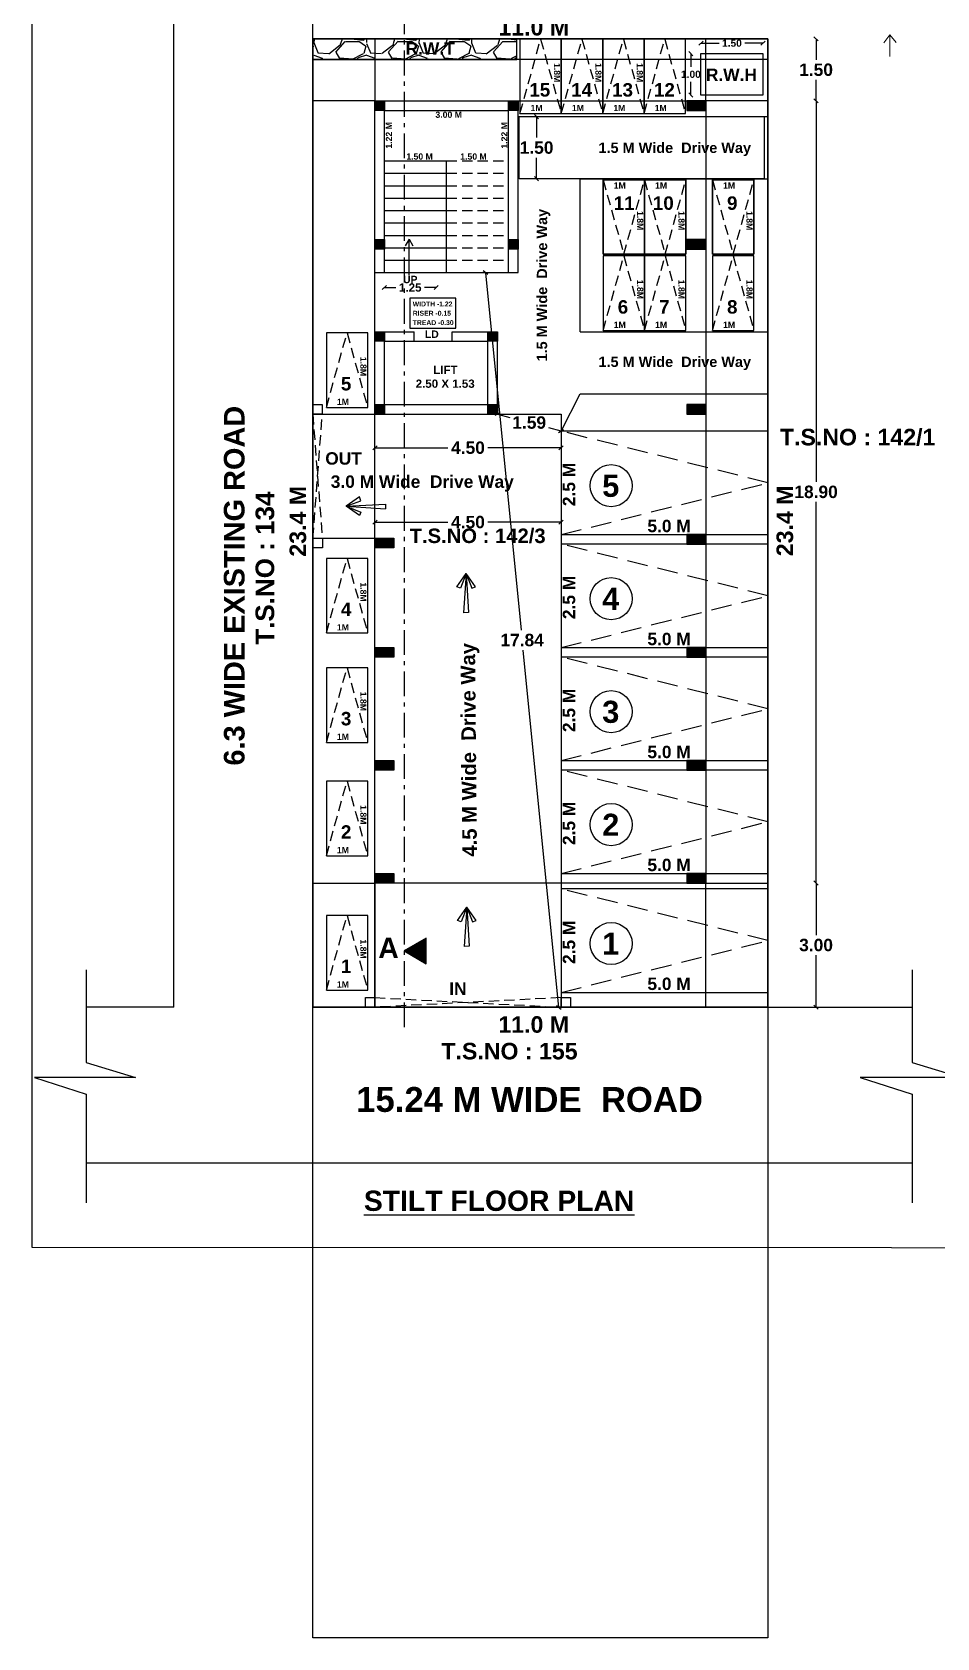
# Model space of a CAD drawing. Header units: metres. Extents: x 6910 to 7143, y 127 to 187.
# Drawn here: x 7006.23 to 7028.11, y 126.59 to 165.39 of the extents above; entities that cross this region are included whole.
import ezdxf

# ---------------------------------------------------------------- set-up
doc = ezdxf.new("R2010")
doc.units = ezdxf.units.M
for name, pattern in [('ACAD_ISO10W100', [18, 12, -3, 0, -3]), ('DASHED2', [0.375, 0.25, -0.125]), ('HIDDEN', [0.375, 0.25, -0.125])]:
    doc.linetypes.add(name, pattern=pattern)
for name, color, linetype, plot in [('BLK_1_COVERED_AREA', 140, 'Continuous', False), ('PARKING_SLOT', 30, 'Continuous', False), ('TWO_WHEELER_PARKING', 2, 'Continuous', False)]:
    doc.layers.add(name, color=color, linetype=linetype, plot=plot)
for name, color, linetype in [('BLK_1_FLR_0_BLT_UP_AREA', 1, 'Continuous'), ('BLK_1_FLR_0_BLT_UP_AREA_DEDUCT', 1, 'Continuous'), ('BLK_1_FLR_0_EXIT_WIDTH_STAIR', 1, 'Continuous'), ('BLK_1_LVL_0_FRONT_SETBACK', 2, 'Continuous'), ('BLK_1_LVL_0_REAR_SETBACK', 11, 'Continuous'), ('BLK_1_LVL_0_SIDE_SETBACK1', 171, 'Continuous'), ('BLK_1_LVL_0_SIDE_SETBACK2', 102, 'Continuous'), ('DRIVE_WAY', 254, 'Continuous'), ('PER_AISLE_WIDTH', 5, 'Continuous'), ('PLOT_BOUNDARY', 70, 'Continuous'), ('ROAD_WIDTH', 7, 'Continuous'), ('RWH', 130, 'Continuous'), ('TWO_WHEELER_DRIVE_WAY', 6, 'Continuous')]:
    doc.layers.add(name, color=color, linetype=linetype)
for name, color, linetype, lineweight in [('BLK_1_FLR_0_STILT', 7, 'Continuous', 0), ('BLK_1_LVL_0_BLDG_FOOT_PRINT', 1, 'Continuous', 5), ('DIST_EXIT', 7, 'Continuous', 0), ('NORTH_DIRECTION', 7, 'Continuous', 0)]:
    doc.layers.add(name, color=color, linetype=linetype, lineweight=lineweight)
doc.styles.add('Inner roomtext', font='arialbd.ttf', dxfattribs={"height": 21})
doc.styles.get("Standard").update_dxf_attribs({"font": 'arialbd.ttf'})
doc.styles.add('style1', font='arialbd.ttf')
doc.styles.add('style4', font='arialbd.ttf', dxfattribs={"height": 3.81})
doc.dimstyles.get("Standard").update_dxf_attribs({"dimtxt": 0.3, "dimasz": 0.1, "dimexe": 0.18, "dimexo": 0.0625, "dimgap": 0.09, "dimtad": 0, "dimtih": 1, "dimtoh": 1, "dimlfac": -1, "dimzin": 0, "dimdsep": 46, "dimtxsty": 'Standard', "dimblk": 'OBLIQUE', "dimcen": 0.09, "dimse1": 1, "dimse2": 1, "dimadec": 0, "dimazin": 0, "dimtfac": 1, "dimtofl": 0, "dimtmove": 0, "dimatfit": 3, "dimfxl": 0, "dimtolj": 1, "dimtzin": 0, "dimarcsym": 0})

# ---------------------------------------------------------------- blocks, each defined once
blk = doc.blocks.new('_Oblique')
at = {"color": 0, "linetype": 'ByBlock', "lineweight": -2}
blk.add_line((-0.5, -0.5), (0.5, 0.5), dxfattribs=at)
blk = doc.blocks.new('*D19')
at = {"color": 0, "lineweight": -2}
for p, q in [((7025.185, 144.825), (7025.185, 143.568)), ((7025.185, 141.825), (7025.185, 143.082))]:
    blk.add_line(p, q, dxfattribs=at)
at = {"layer": 'Defpoints', "color": 0}
for p in [(7022.52, 144.825), (7022.52, 141.825), (7025.185, 141.825)]:
    blk.add_point(p, dxfattribs=at)
at = {"color": 0, "lineweight": -2, "xscale": 0.1, "yscale": 0.1, "zscale": 0.1}
for p, rotation in [((7025.185, 144.825), 90), ((7025.185, 141.825), 270)]:
    blk.add_blockref('_Oblique', p, dxfattribs=dict(at, rotation=rotation))
at = {"color": 0, "insert": (7025.185, 143.325), "char_height": 0.3, "attachment_point": 5}
blk.add_mtext('\\A1;3.00', dxfattribs=at)
blk = doc.blocks.new('*D20')
at = {"color": 0, "lineweight": -2}
for p, q in [((7025.185, 163.725), (7025.185, 154.518)), ((7025.185, 144.825), (7025.185, 154.032))]:
    blk.add_line(p, q, dxfattribs=at)
at = {"layer": 'Defpoints', "color": 0}
for p in [(7022.52, 163.725), (7025.185, 163.725), (7022.52, 144.825)]:
    blk.add_point(p, dxfattribs=at)
at = {"color": 0, "lineweight": -2, "xscale": 0.1, "yscale": 0.1, "zscale": 0.1}
for p, rotation in [((7025.185, 163.725), 90), ((7025.185, 144.825), 270)]:
    blk.add_blockref('_Oblique', p, dxfattribs=dict(at, rotation=rotation))
at = {"color": 0, "insert": (7025.185, 154.275), "char_height": 0.3, "attachment_point": 5}
blk.add_mtext('\\A1;18.90', dxfattribs=at)
blk = doc.blocks.new('*D37')
at = {"color": 0, "lineweight": -2}
for p, q in [((7025.185, 165.225), (7025.185, 164.718)), ((7025.185, 163.725), (7025.185, 164.232))]:
    blk.add_line(p, q, dxfattribs=at)
at = {"layer": 'Defpoints', "color": 0}
for p in [(7022.52, 165.225), (7025.185, 165.225), (7022.52, 163.725)]:
    blk.add_point(p, dxfattribs=at)
at = {"color": 0, "lineweight": -2, "xscale": 0.1, "yscale": 0.1, "zscale": 0.1}
for p, rotation in [((7025.185, 165.225), 90), ((7025.185, 163.725), 270)]:
    blk.add_blockref('_Oblique', p, dxfattribs=dict(at, rotation=rotation))
at = {"color": 0, "insert": (7025.185, 164.475), "char_height": 0.3, "attachment_point": 5}
blk.add_mtext('\\A1;1.50', dxfattribs=at)
blk = doc.blocks.new('*D38')
at = {"color": 0, "lineweight": -2}
for p, q in [((7013.02, 166.037), (7013.299, 166.037)), ((7014.52, 166.037), (7014.241, 166.037))]:
    blk.add_line(p, q, dxfattribs=at)
at = {"layer": 'Defpoints', "color": 0}
for p in [(7014.52, 166.037), (7013.02, 165.225), (7014.52, 165.225)]:
    blk.add_point(p, dxfattribs=at)
at = {"color": 0, "lineweight": -2, "xscale": 0.1, "yscale": 0.1, "zscale": 0.1, "rotation": 180}
blk.add_blockref('_Oblique', (7013.02, 166.037), dxfattribs=at)
at = {"color": 0, "lineweight": -2, "xscale": 0.1, "yscale": 0.1, "zscale": 0.1}
blk.add_blockref('_Oblique', (7014.52, 166.037), dxfattribs=at)
at = {"color": 0, "insert": (7013.77, 166.037), "char_height": 0.3, "attachment_point": 5}
blk.add_mtext('\\A1;1.50', dxfattribs=at)
blk = doc.blocks.new('*D21')
at = {"color": 0, "lineweight": -2}
for p, q in [((7014.52, 166.037), (7018.041, 166.037)), ((7022.52, 166.037), (7018.999, 166.037))]:
    blk.add_line(p, q, dxfattribs=at)
at = {"layer": 'Defpoints', "color": 0}
for p in [(7022.52, 166.037), (7014.52, 163.725), (7022.52, 163.725)]:
    blk.add_point(p, dxfattribs=at)
at = {"color": 0, "lineweight": -2, "xscale": 0.1, "yscale": 0.1, "zscale": 0.1, "rotation": 180}
blk.add_blockref('_Oblique', (7014.52, 166.037), dxfattribs=at)
at = {"color": 0, "lineweight": -2, "xscale": 0.1, "yscale": 0.1, "zscale": 0.1}
blk.add_blockref('_Oblique', (7022.52, 166.037), dxfattribs=at)
at = {"color": 0, "insert": (7018.52, 166.037), "char_height": 0.3, "attachment_point": 5}
blk.add_mtext('\\A1;8.00', dxfattribs=at)
blk = doc.blocks.new('*D39')
at = {"color": 0, "lineweight": -2}
for p, q in [((7022.52, 166.037), (7022.799, 166.037)), ((7024.02, 166.037), (7023.741, 166.037))]:
    blk.add_line(p, q, dxfattribs=at)
at = {"layer": 'Defpoints', "color": 0}
for p in [(7024.02, 166.037), (7022.52, 163.725), (7024.02, 163.725)]:
    blk.add_point(p, dxfattribs=at)
at = {"color": 0, "lineweight": -2, "xscale": 0.1, "yscale": 0.1, "zscale": 0.1, "rotation": 180}
blk.add_blockref('_Oblique', (7022.52, 166.037), dxfattribs=at)
at = {"color": 0, "lineweight": -2, "xscale": 0.1, "yscale": 0.1, "zscale": 0.1}
blk.add_blockref('_Oblique', (7024.02, 166.037), dxfattribs=at)
at = {"color": 0, "insert": (7023.27, 166.037), "char_height": 0.3, "attachment_point": 5}
blk.add_mtext('\\A1;1.50', dxfattribs=at)
blk = doc.blocks.new('*D40')
at = {"color": 0, "lineweight": -2}
for p, q in [((7022.402, 165.119), (7022.84, 165.119)), ((7023.902, 165.119), (7023.464, 165.119))]:
    blk.add_line(p, q, dxfattribs=at)
at = {"layer": 'Defpoints', "color": 0}
for p in [(7023.902, 165.119), (7022.402, 164.866), (7023.902, 164.866)]:
    blk.add_point(p, dxfattribs=at)
at = {"color": 0, "lineweight": -2, "xscale": 0.1, "yscale": 0.1, "zscale": 0.1, "rotation": 180}
blk.add_blockref('_Oblique', (7022.402, 165.119), dxfattribs=at)
at = {"color": 0, "lineweight": -2, "xscale": 0.1, "yscale": 0.1, "zscale": 0.1}
blk.add_blockref('_Oblique', (7023.902, 165.119), dxfattribs=at)
at = {"color": 0, "insert": (7023.152, 165.119), "char_height": 0.3, "attachment_point": 5}
blk.add_mtext('\\A1;{\\H0.58333x;1.50}', dxfattribs=at)
blk = doc.blocks.new('*D41')
at = {"color": 0, "lineweight": -2}
for p, q in [((7022.16, 164.866), (7022.16, 164.546)), ((7022.16, 163.866), (7022.16, 164.187))]:
    blk.add_line(p, q, dxfattribs=at)
at = {"layer": 'Defpoints', "color": 0}
for p in [(7022.402, 164.866), (7022.16, 163.866), (7022.402, 163.866)]:
    blk.add_point(p, dxfattribs=at)
at = {"color": 0, "lineweight": -2, "xscale": 0.1, "yscale": 0.1, "zscale": 0.1}
for p, rotation in [((7022.16, 164.866), 90), ((7022.16, 163.866), 270)]:
    blk.add_blockref('_Oblique', p, dxfattribs=dict(at, rotation=rotation))
at = {"color": 0, "insert": (7022.16, 164.366), "char_height": 0.3, "attachment_point": 5}
blk.add_mtext('\\A1;{\\H0.58333x;1.00}', dxfattribs=at)
blk = doc.blocks.new('6455444')
at = {"linetype": 'ByBlock', "lineweight": 25}
for p, q in [((5020.05, 2753.49), (5020.22, 2750.56)), ((5020.22, 2750.56), (5019.85, 2750.55))]:
    blk.add_line(p, q, dxfattribs=at)
for points in [[(5020.05, 2753.49), (5019.62, 2752.39), (5019.35, 2752.5), (5020.05, 2753.49)], [(5020.05, 2753.49), (5019.85, 2750.55)], [(5020.05, 2753.49), (5020.47, 2752.39), (5020.75, 2752.5), (5020.05, 2753.49)]]:
    blk.add_lwpolyline(points, dxfattribs=at)
blk = doc.blocks.new('*D94')
at = {"color": 0, "lineweight": -2}
for p, q in [((7017.482, 156.155), (7017.779, 156.076)), ((7019.02, 155.745), (7018.722, 155.824))]:
    blk.add_line(p, q, dxfattribs=at)
at = {"layer": 'Defpoints', "color": 0}
for p in [(7017.482, 156.155), (7019.02, 155.745), (7019.02, 155.745)]:
    blk.add_point(p, dxfattribs=at)
at = {"color": 0, "lineweight": -2, "xscale": 0.1, "yscale": 0.1, "zscale": 0.1}
for p, rotation in [((7017.482, 156.155), 165.0779997073163), ((7019.02, 155.745), 345.0779997073163)]:
    blk.add_blockref('_Oblique', p, dxfattribs=dict(at, rotation=rotation))
at = {"color": 0, "insert": (7018.251, 155.95), "char_height": 0.3, "attachment_point": 5}
blk.add_mtext('\\A1;1.59', dxfattribs=at)
blk = doc.blocks.new('*D96')
at = {"layer": 'BLK_1_FLR_0_EXIT_WIDTH_STAIR', "color": 0, "lineweight": -2}
for p, q in [((7014.75, 159.213), (7015.029, 159.213)), ((7016.002, 159.213), (7015.722, 159.213))]:
    blk.add_line(p, q, dxfattribs=at)
at = {"layer": 'Defpoints', "color": 0}
for p in [(7014.75, 159.575), (7016.002, 159.575), (7016.002, 159.213)]:
    blk.add_point(p, dxfattribs=at)
at = {"layer": 'BLK_1_FLR_0_EXIT_WIDTH_STAIR', "color": 0, "lineweight": -2, "xscale": 0.1, "yscale": 0.1, "zscale": 0.1, "rotation": 180}
blk.add_blockref('_Oblique', (7014.75, 159.213), dxfattribs=at)
at = {"layer": 'BLK_1_FLR_0_EXIT_WIDTH_STAIR', "color": 0, "lineweight": -2, "xscale": 0.1, "yscale": 0.1, "zscale": 0.1}
blk.add_blockref('_Oblique', (7016.002, 159.213), dxfattribs=at)
at = {"layer": 'BLK_1_FLR_0_EXIT_WIDTH_STAIR', "color": 0, "insert": (7015.376, 159.213), "char_height": 0.2, "attachment_point": 5}
blk.add_mtext('\\A1;1.25', dxfattribs=at)
blk = doc.blocks.new('*D98')
at = {"layer": 'Defpoints', "color": 0}
for p in [(7014.522, 155.343), (7019.02, 155.343), (7019.02, 155.343)]:
    blk.add_point(p, dxfattribs=at)
at = {"layer": 'DRIVE_WAY', "color": 0, "lineweight": -2}
for p, q in [((7014.522, 155.343), (7016.287, 155.343)), ((7019.02, 155.343), (7017.254, 155.343))]:
    blk.add_line(p, q, dxfattribs=at)
at = {"layer": 'DRIVE_WAY', "color": 0, "lineweight": -2, "xscale": 0.1, "yscale": 0.1, "zscale": 0.1, "rotation": 180}
blk.add_blockref('_Oblique', (7014.522, 155.343), dxfattribs=at)
at = {"layer": 'DRIVE_WAY', "color": 0, "lineweight": -2, "xscale": 0.1, "yscale": 0.1, "zscale": 0.1}
blk.add_blockref('_Oblique', (7019.02, 155.343), dxfattribs=at)
at = {"layer": 'DRIVE_WAY', "color": 0, "insert": (7016.771, 155.343), "char_height": 0.3, "attachment_point": 5}
blk.add_mtext('\\A1;4.50', dxfattribs=at)
blk = doc.blocks.new('*D112')
at = {"layer": 'Defpoints', "color": 0}
for p in [(7017.252, 159.575), (7018.965, 141.82), (7019.02, 141.825)]:
    blk.add_point(p, dxfattribs=at)
at = {"layer": 'DIST_EXIT', "color": 0, "lineweight": -2}
for p, q in [((7017.196, 159.57), (7018.056, 150.938)), ((7018.965, 141.82), (7018.105, 150.451))]:
    blk.add_line(p, q, dxfattribs=at)
at = {"layer": 'DIST_EXIT', "color": 0, "lineweight": -2, "xscale": 0.1, "yscale": 0.1, "zscale": 0.1}
for p, rotation in [((7017.196, 159.57), 95.68986851101091), ((7018.965, 141.82), 275.6898685110109)]:
    blk.add_blockref('_Oblique', p, dxfattribs=dict(at, rotation=rotation))
at = {"layer": 'DIST_EXIT', "color": 0, "insert": (7018.08, 150.695), "char_height": 0.3, "attachment_point": 5}
blk.add_mtext('\\A1;17.84', dxfattribs=at)
blk = doc.blocks.new('*D113')
at = {"layer": 'Defpoints', "color": 0}
for p in [(7014.522, 153.516), (7019.02, 153.545), (7019.02, 153.516)]:
    blk.add_point(p, dxfattribs=at)
at = {"layer": 'PER_AISLE_WIDTH', "color": 0, "lineweight": -2}
for p, q in [((7014.522, 153.545), (7016.287, 153.545)), ((7019.02, 153.545), (7017.254, 153.545))]:
    blk.add_line(p, q, dxfattribs=at)
at = {"layer": 'PER_AISLE_WIDTH', "color": 0, "lineweight": -2, "xscale": 0.1, "yscale": 0.1, "zscale": 0.1, "rotation": 180}
blk.add_blockref('_Oblique', (7014.522, 153.545), dxfattribs=at)
at = {"layer": 'PER_AISLE_WIDTH', "color": 0, "lineweight": -2, "xscale": 0.1, "yscale": 0.1, "zscale": 0.1}
blk.add_blockref('_Oblique', (7019.02, 153.545), dxfattribs=at)
at = {"layer": 'PER_AISLE_WIDTH', "color": 0, "insert": (7016.771, 153.545), "char_height": 0.3, "attachment_point": 5}
blk.add_mtext('\\A1;4.50', dxfattribs=at)
blk = doc.blocks.new('*D115')
at = {"layer": 'Defpoints', "color": 0}
for p in [(7018.294, 163.344), (7018.294, 161.844), (7018.429, 161.844)]:
    blk.add_point(p, dxfattribs=at)
at = {"layer": 'TWO_WHEELER_DRIVE_WAY', "color": 0, "lineweight": -2}
for p, q in [((7018.429, 163.344), (7018.429, 162.837)), ((7018.429, 161.844), (7018.429, 162.351))]:
    blk.add_line(p, q, dxfattribs=at)
at = {"layer": 'TWO_WHEELER_DRIVE_WAY', "color": 0, "lineweight": -2, "xscale": 0.1, "yscale": 0.1, "zscale": 0.1}
for p, rotation in [((7018.429, 163.344), 90), ((7018.429, 161.844), 270)]:
    blk.add_blockref('_Oblique', p, dxfattribs=dict(at, rotation=rotation))
at = {"layer": 'TWO_WHEELER_DRIVE_WAY', "color": 0, "insert": (7018.429, 162.594), "char_height": 0.3, "attachment_point": 5}
blk.add_mtext('\\A1;1.50', dxfattribs=at)

msp = doc.modelspace()

# ---------------------------------------------------------------- hatches: boundary and pattern name
h = msp.add_hatch()
h.set_pattern_fill('GRAVEL', color=256, scale=0.05)
h.set_pattern_definition([(228.0127875, (235.9608, -414.53768), (-10.1600000008, -11.4299999993), [0.17086072, -16.91524182]), (184.969741, (235.8465, -414.66468), (15.23999999397, 1.27000007235), [0.29320236, -29.02702445]), (132.5104471, (235.5544, -414.69008), (12.7000000054, -13.9699999951), [0.20674076, -20.4673614]), (267.273689, (235.0591, -415.00758), (1.27000000266, 25.39999999987), [0.26700226, -26.43321871]), (292.8336542, (235.0464, -415.27428), (-6.35000000053, 15.2399999998), [0.26181685, -25.91990387]), (357.273689, (235.148, -415.51558), (-25.39999999987, 1.27000000266), [0.26700226, -26.43321871]), (37.6942405, (235.414698, -415.528277), (-16.50999999927, -12.70000000095), [0.35309683, -34.95655766]), (72.2553284, (235.6941, -415.312377), (8.8900000024, 27.93999999924), [0.33335976, -33.0026283]), (121.4295656, (235.7957, -414.99488), (-10.16000000144, 16.5099999991), [0.2679065, -26.52277285]), (175.2363583, (235.656, -414.76628), (13.9699999998, -1.2700000022), [0.30585664, -14.98696847]), (222.3974378, (235.351198, -414.740877), (-15.23999999951, -13.97000000053), [0.39553896, -39.15838626]), (138.8140748, (236.3164, -415.02028), (-8.8899999995, 7.6200000006), [0.13500227, -13.36528291]), (171.4692344, (236.2148, -414.93138), (16.51000000044, -2.5399999971), [0.256841, -25.4273195]), (225, (235.9608, -414.8933), (-2e-16, -1.27), [0.17960467, -1.61644655]), (203.1985905, (235.8719, -414.74088), (6.35, 2.5399999996), [0.09672066, -9.57531118]), (291.8014095, (235.783, -414.77898), (-1.27, 3.81), [0.1367828, -6.7023765]), (30.9637565, (235.8338, -414.90598), (3.81, 2.54), [0.22215983, -7.18314908]), (161.565051, (236.0243, -414.79168), (2.54, -1.27), [0.16064357, -3.85544906]), (16.3895403, (235.0464, -414.77898), (12.7, 3.81), [0.225044, -22.27941334]), (70.346176, (235.2623, -414.71548), (-5.0800000005, -13.9699999998), [0.18879947, -18.69110784]), (293.1985905, (236.0243, -414.53768), (-2.5399999996, 6.35), [0.19344005, -9.4785918]), (343.6104597, (236.1005, -414.71548), (-12.7000000003, 3.8099999991), [0.225044, -22.27941334]), (339.4439548, (235.0464, -415.56638), (-6.35, 2.54), [0.2170176, -10.63386716]), (294.7751406, (235.2496, -415.64258), (-6.3500000076, 13.9699999966), [0.18183606, -18.0017967]), (66.8014095, (236.037, -415.80768), (2.5399999996, 6.35), [0.19344005, -9.4785918]), (17.3540246, (236.1132, -415.62988), (-16.5099999997, -5.0800000011), [0.21289137, -21.076188]), (69.4439548, (235.4147, -415.80768), (-2.54, -6.35), [0.1085088, -10.74237596]), (101.3099325, (235.9608, -415.80768), (-1.27, 5.08), [0.0647573, -6.41099748]), (165.9637565, (235.9481, -415.74418), (3.81, -1.27), [0.26181685, -4.9745273]), (186.009006, (235.6941, -415.68068), (12.69999999993, 1.27000000066), [0.2426335, -24.02068243]), (303.6900675, (235.8338, -415.02028), (-1.27, 2.54), [0.18316194, -4.39588818]), (353.1572266, (235.9354, -415.172677), (21.59000000013, -2.53999999887), [0.31977838, -31.65800453]), (60.945396, (236.2529, -415.21078), (-5.0800000001, -8.89), [0.13075412, -12.94469616]), (90, (236.3164, -415.0965), (-1.27, 1.27), [0.0762, -1.1938]), (120.2564372, (235.6687, -415.64258), (5.0799999994, -8.8900000004), [0.17643348, -17.46697039]), (48.0127875, (235.5798, -415.49018), (10.1600000008, 11.4299999993), [0.34172144, -16.7443811]), (0, (235.8084, -415.2362), (1.27, 1.27), [0.3302, -0.9398]), (325.3048465, (236.1386, -415.23618), (12.7000000048, -8.8899999931), [0.20080478, -19.87965836]), (254.054604, (236.3037, -415.35048), (-1.27, -5.08), [0.18491454, -9.06082502]), (207.6459754, (236.2529, -415.52828), (-24.1300000009, -12.6999999983), [0.30107255, -29.8062322]), (175.4260787, (235.9862, -415.667977), (-16.51, 1.27), [0.31851473, -31.53292323])])
h.paths.add_polyline_path([(7022.835, 164.906), (7023.461, 164.906), (7023.461, 165.329), (7022.835, 165.329)], flags=9)
h.paths.add_polyline_path([(7017.949, 164.725), (7017.949, 165.225), (7013.02, 165.225), (7013.02, 164.725)])
h = msp.add_hatch(color=256)
h.dxf.hatch_style = 1
h.paths.add_polyline_path([(7014.752, 163.495), (7014.752, 163.725), (7014.522, 163.725), (7014.522, 163.495)])
h = msp.add_hatch(color=256)
h.dxf.hatch_style = 1
h.paths.add_polyline_path([(7017.982, 163.495), (7017.982, 163.725), (7017.752, 163.725), (7017.752, 163.495)])
h = msp.add_hatch(color=256)
h.dxf.hatch_style = 1
h.paths.add_polyline_path([(7022.06, 163.495), (7022.06, 163.725), (7022.52, 163.725), (7022.52, 163.495)])
h = msp.add_hatch(color=256)
h.dxf.hatch_style = 1
h.paths.add_polyline_path([(7014.752, 160.142), (7014.752, 160.372), (7014.522, 160.372), (7014.522, 160.142)])
h = msp.add_hatch(color=256)
h.dxf.hatch_style = 1
h.paths.add_polyline_path([(7017.982, 160.142), (7017.982, 160.372), (7017.752, 160.372), (7017.752, 160.142)])
h = msp.add_hatch(color=256)
h.dxf.hatch_style = 1
h.paths.add_polyline_path([(7022.06, 160.142), (7022.06, 160.372), (7022.52, 160.372), (7022.52, 160.142)])
h = msp.add_hatch(color=256)
h.dxf.hatch_style = 1
h.paths.add_polyline_path([(7014.752, 157.915), (7014.752, 158.145), (7014.522, 158.145), (7014.522, 157.915)])
h = msp.add_hatch(color=256)
h.dxf.hatch_style = 1
h.paths.add_polyline_path([(7017.482, 157.915), (7017.482, 158.145), (7017.252, 158.145), (7017.252, 157.915)])
h = msp.add_hatch(color=256)
h.dxf.hatch_style = 1
h.paths.add_polyline_path([(7014.752, 156.155), (7014.752, 156.385), (7014.522, 156.385), (7014.522, 156.155)])
h = msp.add_hatch(color=256)
h.dxf.hatch_style = 1
h.paths.add_polyline_path([(7017.482, 156.155), (7017.482, 156.385), (7017.252, 156.385), (7017.252, 156.155)])
h = msp.add_hatch(color=256)
h.dxf.hatch_style = 1
h.paths.add_polyline_path([(7022.06, 156.155), (7022.06, 156.385), (7022.52, 156.385), (7022.52, 156.155)])
h = msp.add_hatch(color=256)
h.dxf.hatch_style = 1
h.paths.add_polyline_path([(7014.982, 152.925), (7014.982, 153.155), (7014.522, 153.155), (7014.522, 152.925)])
h = msp.add_hatch(color=256)
h.dxf.hatch_style = 1
h.paths.add_polyline_path([(7022.06, 153.015), (7022.06, 153.245), (7022.52, 153.245), (7022.52, 153.015)])
h = msp.add_hatch(color=256)
h.dxf.hatch_style = 1
h.paths.add_polyline_path([(7014.982, 150.285), (7014.982, 150.515), (7014.522, 150.515), (7014.522, 150.285)])
h = msp.add_hatch(color=256)
h.dxf.hatch_style = 1
h.paths.add_polyline_path([(7022.06, 150.285), (7022.06, 150.515), (7022.52, 150.515), (7022.52, 150.285)])
h = msp.add_hatch(color=256)
h.dxf.hatch_style = 1
h.paths.add_polyline_path([(7014.982, 147.555), (7014.982, 147.785), (7014.522, 147.785), (7014.522, 147.555)])
h = msp.add_hatch(color=256)
h.dxf.hatch_style = 1
h.paths.add_polyline_path([(7022.06, 147.555), (7022.06, 147.785), (7022.52, 147.785), (7022.52, 147.555)])
h = msp.add_hatch(color=256)
h.dxf.hatch_style = 1
h.paths.add_polyline_path([(7014.982, 144.825), (7014.982, 145.055), (7014.522, 145.055), (7014.522, 144.825)])
h = msp.add_hatch(color=256)
h.dxf.hatch_style = 1
h.paths.add_polyline_path([(7022.06, 144.825), (7022.06, 145.055), (7022.52, 145.055), (7022.52, 144.825)])
h = msp.add_hatch()
h.set_pattern_fill('ANSI31', color=256, scale=0.163994, style=0)
h.set_pattern_definition([(45, (7564.535628, -8.766034), (-0.0144951518, 0.0144951518), [])])
h.paths.add_polyline_path([(7015.76, 143.492), (7015.227, 143.184), (7015.76, 142.876)])

# ---------------------------------------------------------------- linework, layer by layer
at = {"linetype": 'ACAD_ISO10W100', "lineweight": 30, "ltscale": 0.05}
msp.add_line((7015.233, 141.339), (7015.233, 167.663), dxfattribs=at)
for p, q in [((7009.664, 141.825), (7009.664, 167.56)), ((7013.02, 165.225), (7013.02, 167.56)), ((7013.02, 141.825), (7013.02, 165.225)), ((7013.02, 165.225), (7024.02, 165.225)), ((7017.949, 164.725), (7017.949, 165.225)), ((7024.02, 165.225), (7024.02, 141.825)), ((7013.02, 164.725), (7017.949, 164.725)), ((7014.752, 159.575), (7014.752, 163.495)), ((7014.752, 163.495), (7017.752, 163.495)), ((7017.752, 159.575), (7017.752, 163.495)), ((7017.752, 159.975), (7017.752, 163.495)), ((7017.982, 159.975), (7017.982, 163.725)), ((7017.982, 163.344), (7024.02, 163.344)), ((7014.752, 162.275), (7016.252, 162.275)), ((7016.252, 159.575), (7016.252, 162.275)), ((7014.752, 161.975), (7016.252, 161.975)), ((7019.482, 161.844), (7024.02, 161.844)), ((7019.482, 158.146), (7019.482, 161.844)), ((7014.752, 161.675), (7016.252, 161.675)), ((7014.752, 161.375), (7016.252, 161.375)), ((7014.752, 161.075), (7016.252, 161.075)), ((7014.752, 160.775), (7016.252, 160.775)), ((7014.752, 160.475), (7016.252, 160.475)), ((7015.346, 160.382), (7015.254, 160.219)), ((7015.346, 159.509), (7015.346, 160.382)), ((7015.346, 160.382), (7015.439, 160.219)), ((7014.752, 160.175), (7016.252, 160.175)), ((7014.752, 159.875), (7016.252, 159.875)), ((7017.982, 159.575), (7017.982, 159.975)), ((7014.522, 159.575), (7016.252, 159.575)), ((7016.252, 159.575), (7017.752, 159.575)), ((7017.752, 159.575), (7017.982, 159.575)), ((7014.522, 158.145), (7015.472, 158.145)), ((7015.472, 157.915), (7015.472, 158.145)), ((7016.392, 158.145), (7017.482, 158.145)), ((7016.392, 157.915), (7016.392, 158.145)), ((7017.482, 156.155), (7017.482, 158.145)), ((7019.482, 158.146), (7024.02, 158.146)), ((7014.752, 156.385), (7014.752, 157.915)), ((7014.752, 157.915), (7017.252, 157.915)), ((7015.472, 157.915), (7016.392, 157.915)), ((7017.252, 156.385), (7017.252, 157.915)), ((7017.252, 156.385), (7017.252, 157.915)), ((7014.752, 156.385), (7017.252, 156.385)), ((7019.02, 155.745), (7019.482, 156.646)), ((7019.482, 156.646), (7024.02, 156.646)), ((7013.02, 156.155), (7017.482, 156.155)), ((7014.522, 156.155), (7017.482, 156.155)), ((7019.02, 155.745), (7019.02, 141.825)), ((7013.02, 153.155), (7014.522, 153.155)), ((7014.52, 144.825), (7014.52, 141.825)), ((7007.539, 142.725), (7007.539, 140.49)), ((7027.505, 142.725), (7027.505, 140.49)), ((7009.664, 141.825), (7007.539, 141.825)), ((7024.02, 141.825), (7013.02, 141.825)), ((7024.02, 141.825), (7027.505, 141.825)), ((7007.539, 140.49), (7008.737, 140.123)), ((7027.505, 140.49), (7028.704, 140.123)), ((7008.737, 140.123), (7006.289, 140.123)), ((7006.289, 140.123), (7007.539, 139.723)), ((7028.704, 140.123), (7026.255, 140.123)), ((7026.255, 140.123), (7027.505, 139.723)), ((7007.539, 139.723), (7007.539, 137.094)), ((7027.505, 139.723), (7027.505, 137.094)), ((7007.539, 138.066), (7027.505, 138.066))]:
    msp.add_line(p, q)
at = {"linetype": 'DASHED2'}
for p, q in [((7018.027, 163.417), (7018.527, 165.217)), ((7018.527, 165.217), (7019.027, 163.417)), ((7019.027, 163.417), (7019.527, 165.217)), ((7019.527, 165.217), (7020.027, 163.417)), ((7020.027, 163.417), (7020.527, 165.217)), ((7020.527, 165.217), (7021.027, 163.417)), ((7021.027, 163.417), (7021.527, 165.217)), ((7021.527, 165.217), (7022.027, 163.417)), ((7020.038, 161.817), (7020.538, 160.017)), ((7020.538, 160.017), (7021.038, 161.817)), ((7021.038, 161.817), (7021.538, 160.017)), ((7021.538, 160.017), (7022.038, 161.817)), ((7022.681, 161.817), (7023.181, 160.017)), ((7023.181, 160.017), (7023.681, 161.817)), ((7020.038, 158.179), (7020.538, 159.979)), ((7020.538, 159.979), (7021.038, 158.179)), ((7021.038, 158.179), (7021.538, 159.979)), ((7021.538, 159.979), (7022.038, 158.179)), ((7022.681, 158.179), (7023.181, 159.979)), ((7023.181, 159.979), (7023.681, 158.179)), ((7013.347, 156.316), (7013.847, 158.116)), ((7013.847, 158.116), (7014.347, 156.316)), ((7013.347, 150.868), (7013.847, 152.668)), ((7013.847, 152.668), (7014.347, 150.868)), ((7013.347, 148.224), (7013.847, 150.024)), ((7013.847, 150.024), (7014.347, 148.224)), ((7013.347, 145.485), (7013.847, 147.285)), ((7013.847, 147.285), (7014.347, 145.485)), ((7013.347, 142.24), (7013.847, 144.04)), ((7013.847, 144.04), (7014.347, 142.24))]:
    msp.add_line(p, q, dxfattribs=at)
at = {"linetype": 'HIDDEN'}
for p, q in [((7016.252, 162.275), (7017.752, 162.275)), ((7016.252, 161.975), (7017.752, 161.975)), ((7016.252, 161.675), (7017.752, 161.675)), ((7016.252, 161.375), (7017.752, 161.375)), ((7016.252, 161.075), (7017.752, 161.075)), ((7016.252, 160.775), (7017.752, 160.775)), ((7016.252, 160.475), (7017.752, 160.475)), ((7016.252, 160.175), (7017.752, 160.175)), ((7016.252, 159.875), (7017.752, 159.875)), ((7013.019, 156.155), (7013.249, 153.155)), ((7013.022, 153.155), (7013.249, 156.155)), ((7014.52, 142.055), (7019.02, 141.825)), ((7019.02, 142.055), (7014.52, 141.825))]:
    msp.add_line(p, q, dxfattribs=at)
at = {"linetype": 'DASHED2', "ltscale": 2}
for p, q in [((7024.02, 154.495), (7019.02, 155.745)), ((7019.02, 153.245), (7024.02, 154.495)), ((7024.02, 151.765), (7019.02, 153.015)), ((7019.02, 150.515), (7024.02, 151.765)), ((7024.02, 149.035), (7019.02, 150.285)), ((7019.02, 147.785), (7024.02, 149.035)), ((7024.02, 146.305), (7019.02, 147.555)), ((7019.02, 145.055), (7024.02, 146.305)), ((7024.02, 143.433), (7019.02, 144.683)), ((7019.02, 142.183), (7024.02, 143.433))]:
    msp.add_line(p, q, dxfattribs=at)
at = {"lineweight": 25}
msp.add_lwpolyline([(7006.235, 184.871), (7068.552, 184.841), (7068.552, 135.991), (7006.235, 136.021)], close=True, dxfattribs=at)
msp.add_lwpolyline([(7013.02, 165.225), (7024.02, 165.225), (7024.02, 141.825), (7013.02, 141.825), (7013.02, 165.225)])
for points in [[(7018.027, 163.417), (7019.027, 163.417), (7019.027, 165.217), (7018.027, 165.217)], [(7019.027, 163.417), (7020.027, 163.417), (7020.027, 165.217), (7019.027, 165.217)], [(7020.027, 163.417), (7021.027, 163.417), (7021.027, 165.217), (7020.027, 165.217)], [(7021.027, 163.417), (7022.027, 163.417), (7022.027, 165.217), (7021.027, 165.217)], [(7022.402, 164.866), (7023.902, 164.866), (7023.902, 163.866), (7022.402, 163.866)], [(7014.522, 163.725), (7022.52, 163.725), (7022.52, 144.825), (7014.522, 144.825)], [(7014.752, 163.725), (7014.752, 163.495), (7014.522, 163.495), (7014.522, 163.725)], [(7017.982, 163.725), (7017.982, 163.495), (7017.752, 163.495), (7017.752, 163.725)], [(7022.06, 163.725), (7022.06, 163.495), (7022.52, 163.495), (7022.52, 163.725)], [(7020.038, 161.817), (7021.038, 161.817), (7021.038, 160.017), (7020.038, 160.017)], [(7021.038, 161.817), (7022.038, 161.817), (7022.038, 160.017), (7021.038, 160.017)], [(7022.681, 161.817), (7023.681, 161.817), (7023.681, 160.017), (7022.681, 160.017)], [(7014.752, 160.372), (7014.752, 160.142), (7014.522, 160.142), (7014.522, 160.372)], [(7017.982, 160.372), (7017.982, 160.142), (7017.752, 160.142), (7017.752, 160.372)], [(7022.06, 160.372), (7022.06, 160.142), (7022.52, 160.142), (7022.52, 160.372)], [(7020.038, 158.179), (7021.038, 158.179), (7021.038, 159.979), (7020.038, 159.979)], [(7021.038, 158.179), (7022.038, 158.179), (7022.038, 159.979), (7021.038, 159.979)], [(7022.681, 158.179), (7023.681, 158.179), (7023.681, 159.979), (7022.681, 159.979)], [(7015.362, 158.234), (7016.479, 158.234), (7016.479, 158.96), (7015.362, 158.96)], [(7013.347, 156.316), (7014.347, 156.316), (7014.347, 158.116), (7013.347, 158.116)], [(7014.752, 158.145), (7014.752, 157.915), (7014.522, 157.915), (7014.522, 158.145)], [(7017.482, 158.145), (7017.482, 157.915), (7017.252, 157.915), (7017.252, 158.145)], [(7013.249, 156.155), (7013.019, 156.155), (7013.019, 156.385), (7013.249, 156.385)], [(7014.752, 156.385), (7014.752, 156.155), (7014.522, 156.155), (7014.522, 156.385)], [(7017.482, 156.385), (7017.482, 156.155), (7017.252, 156.155), (7017.252, 156.385)], [(7022.06, 156.385), (7022.06, 156.155), (7022.52, 156.155), (7022.52, 156.385)], [(7019.02, 155.745), (7019.02, 153.245), (7024.02, 153.245), (7024.02, 155.745)], [(7013.252, 152.925), (7013.022, 152.925), (7013.022, 153.155), (7013.252, 153.155)], [(7014.982, 153.155), (7014.982, 152.925), (7014.522, 152.925), (7014.522, 153.155)], [(7019.02, 153.015), (7019.02, 150.515), (7024.02, 150.515), (7024.02, 153.015)], [(7022.06, 153.245), (7022.06, 153.015), (7022.52, 153.015), (7022.52, 153.245)], [(7013.347, 150.868), (7014.347, 150.868), (7014.347, 152.668), (7013.347, 152.668)], [(7014.982, 150.515), (7014.982, 150.285), (7014.522, 150.285), (7014.522, 150.515)], [(7019.02, 150.285), (7019.02, 147.785), (7024.02, 147.785), (7024.02, 150.285)], [(7022.06, 150.515), (7022.06, 150.285), (7022.52, 150.285), (7022.52, 150.515)], [(7013.347, 148.224), (7014.347, 148.224), (7014.347, 150.024), (7013.347, 150.024)], [(7014.982, 147.785), (7014.982, 147.555), (7014.522, 147.555), (7014.522, 147.785)], [(7019.02, 147.555), (7019.02, 145.055), (7024.02, 145.055), (7024.02, 147.555)], [(7022.06, 147.785), (7022.06, 147.555), (7022.52, 147.555), (7022.52, 147.785)], [(7013.347, 145.485), (7014.347, 145.485), (7014.347, 147.285), (7013.347, 147.285)], [(7014.982, 145.055), (7014.982, 144.825), (7014.522, 144.825), (7014.522, 145.055)], [(7022.06, 145.055), (7022.06, 144.825), (7022.52, 144.825), (7022.52, 145.055)], [(7019.02, 144.683), (7019.02, 142.183), (7024.02, 142.183), (7024.02, 144.683)], [(7013.347, 142.24), (7014.347, 142.24), (7014.347, 144.04), (7013.347, 144.04)], [(7015.227, 143.184), (7015.76, 142.876), (7015.76, 143.492)], [(7014.52, 141.825), (7014.29, 141.825), (7014.29, 142.055), (7014.52, 142.055)], [(7019.25, 141.825), (7019.02, 141.825), (7019.02, 142.055), (7019.25, 142.055)]]:
    msp.add_lwpolyline(points, close=True)
for centre in [(7020.233, 154.426), (7020.233, 151.696), (7020.233, 148.966), (7020.233, 146.236), (7020.233, 143.363)]:
    msp.add_circle(centre, 0.509)
at = {"layer": 'BLK_1_COVERED_AREA'}
msp.add_lwpolyline([(7014.522, 163.725), (7022.52, 163.725), (7022.52, 144.825), (7014.522, 144.825)], close=True, dxfattribs=at)
at = {"layer": 'BLK_1_FLR_0_BLT_UP_AREA', "color": 18}
msp.add_lwpolyline([(7014.522, 163.725), (7022.52, 163.725), (7022.52, 144.825), (7014.522, 144.825), (7014.522, 163.725)], dxfattribs=at)
at = {"layer": 'BLK_1_FLR_0_BLT_UP_AREA_DEDUCT', "color": 18}
msp.add_lwpolyline([(7014.522, 163.725), (7022.52, 163.725), (7022.52, 144.825), (7014.522, 144.825), (7014.522, 163.725)], dxfattribs=at)
at = {"layer": 'BLK_1_FLR_0_STILT'}
msp.add_lwpolyline([(7014.522, 163.725), (7022.52, 163.725), (7022.52, 144.825), (7014.522, 144.825)], close=True, dxfattribs=at)
at = {"layer": 'BLK_1_LVL_0_BLDG_FOOT_PRINT'}
msp.add_lwpolyline([(7014.522, 163.725), (7022.52, 163.725), (7022.52, 144.825), (7014.522, 144.825)], close=True, dxfattribs=at)
at = {"layer": 'BLK_1_LVL_0_FRONT_SETBACK'}
msp.add_lwpolyline([(7022.52, 144.825), (7014.522, 144.825), (7014.522, 141.825), (7022.52, 141.825)], close=True, dxfattribs=at)
at = {"layer": 'BLK_1_LVL_0_REAR_SETBACK', "linetype": 'ByBlock'}
msp.add_lwpolyline([(7022.519, 165.225), (7014.521, 165.225), (7014.522, 163.725), (7022.52, 163.725)], close=True, dxfattribs=at)
at = {"layer": 'BLK_1_LVL_0_SIDE_SETBACK1'}
msp.add_lwpolyline([(7014.522, 163.725), (7013.02, 163.725), (7013.02, 144.825), (7014.522, 144.825)], close=True, dxfattribs=at)
at = {"layer": 'BLK_1_LVL_0_SIDE_SETBACK2', "linetype": 'ByBlock'}
msp.add_lwpolyline([(7024.02, 163.725), (7022.52, 163.725), (7022.52, 144.825), (7024.02, 144.825)], close=True, dxfattribs=at)
at = {"layer": 'DRIVE_WAY', "color": 254}
msp.add_lwpolyline([(7014.522, 156.155), (7019.02, 156.155), (7019.02, 141.825), (7014.522, 141.825)], close=True, dxfattribs=at)
at = {"layer": 'NORTH_DIRECTION'}
for points in [[(7026.82, 165.13), (7026.82, 165.13), (7026.971, 165.317)], [(7026.971, 164.797), (7026.971, 164.797), (7026.971, 165.317), (7027.12, 165.132)]]:
    msp.add_lwpolyline(points, dxfattribs=at)
at = {"layer": 'PARKING_SLOT', "linetype": 'Continuous'}
for points in [[(7019.02, 155.745), (7019.02, 153.245), (7024.02, 153.245), (7024.02, 155.745)], [(7019.02, 153.015), (7019.02, 150.515), (7024.02, 150.515), (7024.02, 153.015)], [(7019.02, 150.285), (7019.02, 147.785), (7024.02, 147.785), (7024.02, 150.285)], [(7019.02, 147.555), (7019.02, 145.055), (7024.02, 145.055), (7024.02, 147.555)], [(7019.02, 144.683), (7019.02, 142.183), (7024.02, 142.183), (7024.02, 144.683)]]:
    msp.add_lwpolyline(points, close=True, dxfattribs=at)
at = {"layer": 'PER_AISLE_WIDTH', "color": 5}
msp.add_lwpolyline([(7014.522, 156.155), (7019.02, 156.155), (7019.02, 141.825), (7014.522, 141.825)], close=True, dxfattribs=at)
at = {"layer": 'PLOT_BOUNDARY'}
msp.add_lwpolyline([(7024.02, 165.225), (7013.02, 165.225), (7013.02, 141.825), (7024.02, 141.825)], close=True, dxfattribs=at)
at = {"layer": 'ROAD_WIDTH', "color": 1}
msp.add_lwpolyline([(7013.02, 141.825), (7024.02, 141.825), (7024.02, 126.585), (7013.02, 126.585)], close=True, dxfattribs=at)
at = {"layer": 'RWH'}
msp.add_lwpolyline([(7024.02, 165.225), (7024.02, 164.725), (7013.02, 164.725), (7013.02, 165.225)], close=True, dxfattribs=at)
at = {"layer": 'TWO_WHEELER_DRIVE_WAY'}
msp.add_lwpolyline([(7018.009, 163.344), (7023.929, 163.344), (7023.929, 161.844), (7018.009, 161.844)], close=True, dxfattribs=at)
at = {"layer": 'TWO_WHEELER_PARKING', "linetype": 'Continuous'}
for points in [[(7019.027, 163.417), (7019.027, 165.217), (7018.027, 165.217), (7018.027, 163.417)], [(7020.027, 163.417), (7020.027, 165.217), (7019.027, 165.217), (7019.027, 163.417)], [(7021.027, 163.417), (7021.027, 165.217), (7020.027, 165.217), (7020.027, 163.417)], [(7022.027, 163.417), (7022.027, 165.217), (7021.027, 165.217), (7021.027, 163.417)], [(7021.038, 160.017), (7021.038, 161.817), (7020.038, 161.817), (7020.038, 160.017)], [(7022.038, 160.017), (7022.038, 161.817), (7021.038, 161.817), (7021.038, 160.017)], [(7023.681, 160.017), (7023.681, 161.817), (7022.681, 161.817), (7022.681, 160.017)], [(7021.038, 158.179), (7021.038, 159.979), (7020.038, 159.979), (7020.038, 158.179)], [(7022.038, 158.179), (7022.038, 159.979), (7021.038, 159.979), (7021.038, 158.179)], [(7023.681, 158.179), (7023.681, 159.979), (7022.681, 159.979), (7022.681, 158.179)], [(7014.347, 156.316), (7014.347, 158.116), (7013.347, 158.116), (7013.347, 156.316)], [(7014.347, 150.868), (7014.347, 152.668), (7013.347, 152.668), (7013.347, 150.868)], [(7014.347, 148.224), (7014.347, 150.024), (7013.347, 150.024), (7013.347, 148.224)], [(7014.347, 145.485), (7014.347, 147.285), (7013.347, 147.285), (7013.347, 145.485)], [(7014.347, 142.24), (7014.347, 144.04), (7013.347, 144.04), (7013.347, 142.24)]]:
    msp.add_lwpolyline(points, close=True, dxfattribs=at)

# ---------------------------------------------------------------- block references
at = {"xscale": 0.3226349582694137, "yscale": 0.3226349582694137, "zscale": 0.3226349582694137, "rotation": 89.99999999999999}
msp.add_blockref('6455444', (7902.2, -1465.715), dxfattribs=at)
at = {"xscale": 0.3226349582694137, "yscale": 0.3226349582694137, "zscale": 0.3226349582694137}
for p in [(5397.086, -736.068), (5397.099, -744.13)]:
    msp.add_blockref('6455444', p, dxfattribs=at)

# ---------------------------------------------------------------- texts
for s, height, p in [('11.0 M', 0.4, (7017.506, 165.303)), ('3.00 M', 0.15, (7015.984, 163.315)), ('1M', 0.15, (7018.284, 163.477)), ('1M', 0.15, (7019.284, 163.477)), ('1M', 0.15, (7020.284, 163.477)), ('1M', 0.15, (7021.284, 163.477)), ('1.5 M Wide  Drive Way', 0.25, (7019.926, 162.466)), ('1.50 M', 0.15, (7015.28, 162.305)), ('1M', 0.15, (7020.294, 161.606)), ('1M', 0.15, (7021.294, 161.606)), ('1M', 0.15, (7022.937, 161.606)), ('UP', 0.18, (7015.202, 159.319)), ('1M', 0.15, (7020.294, 158.239)), ('1M', 0.15, (7021.294, 158.239)), ('1M', 0.15, (7022.937, 158.239)), ('LD', 0.18, (7015.729, 157.997)), ('1.5 M Wide  Drive Way', 0.25, (7019.926, 157.294)), ('1M', 0.15, (7013.603, 156.377)), ('T.S.NO : 142/1', 0.4, (7024.312, 155.4)), ('3.0 M Wide  Drive Way', 0.3, (7013.454, 154.374)), ('T.S.NO : 142/3', 0.35, (7015.36, 153.04)), ('5.0 M', 0.3, (7021.108, 153.302)), ('1M', 0.15, (7013.603, 150.928)), ('5.0 M', 0.3, (7021.108, 150.572)), ('1M', 0.15, (7013.603, 148.285)), ('5.0 M', 0.3, (7021.108, 147.842)), ('1M', 0.15, (7013.603, 145.545)), ('5.0 M', 0.3, (7021.108, 145.112)), ('A', 0.492, (7014.602, 143.01)), ('1M', 0.15, (7013.603, 142.3)), ('5.0 M', 0.3, (7021.108, 142.24)), ('11.0 M', 0.4, (7017.506, 141.206)), ('T.S.NO : 155', 0.4, (7016.129, 140.563)), ('15.24 M WIDE  ROAD', 0.6, (7014.068, 139.295))]:
    msp.add_text(s, height=height).set_placement(p)
at = {"linetype": 'HIDDEN', "lineweight": 15, "style": 'style1'}
for s, p in [('R.W.T', (7015.264, 164.838)), ('R.W.H', (7022.522, 164.205))]:
    msp.add_text(s, height=0.3, dxfattribs=at).set_placement(p)
for s, height, rotation, p in [('1.8M', 0.15, 270, (7018.848, 164.639)), ('1.8M', 0.15, 270, (7019.848, 164.639)), ('1.8M', 0.15, 270, (7020.848, 164.639)), ('1.22 M', 0.15, 90, (7014.935, 162.57)), ('1.22 M', 0.15, 90, (7017.725, 162.57)), ('1.5 M Wide  Drive Way', 0.25, 90, (7018.685, 157.428)), ('1.8M', 0.15, 270, (7020.858, 161.063)), ('1.8M', 0.15, 270, (7021.858, 161.063)), ('1.8M', 0.15, 270, (7023.501, 161.063)), ('1.8M', 0.15, 270, (7020.858, 159.401)), ('1.8M', 0.15, 270, (7021.858, 159.401)), ('1.8M', 0.15, 270, (7023.501, 159.401)), ('1.8M', 0.15, 270, (7014.167, 157.539)), ('6.3 WIDE EXISTING ROAD', 0.5, 90, (7011.37, 147.663)), ('2.5 M', 0.3, 90, (7019.362, 153.932)), ('T.S.NO : 134', 0.45, 90, (7012.086, 150.582)), ('23.4 M', 0.4, 90, (7012.858, 152.711)), ('23.4 M', 0.4, 90, (7024.629, 152.722)), ('2.5 M', 0.3, 90, (7019.362, 151.202)), ('1.8M', 0.15, 270, (7014.167, 152.09)), ('4.5 M Wide  Drive Way', 0.35, 90.527, (7016.988, 145.465)), ('1.8M', 0.15, 270, (7014.167, 149.446)), ('2.5 M', 0.3, 90, (7019.362, 148.472)), ('1.8M', 0.15, 270, (7014.167, 146.707)), ('2.5 M', 0.3, 90, (7019.362, 145.742)), ('2.5 M', 0.3, 90, (7019.362, 142.869)), ('1.8M', 0.15, 270, (7014.167, 143.462))]:
    msp.add_text(s, height=height, rotation=rotation).set_placement(p)
at = {"style": 'style4'}
for s, height, p in [('15', 0.3253, (7018.254, 163.828)), ('14', 0.3253, (7019.266, 163.828)), ('13', 0.3253, (7020.254, 163.828)), ('12', 0.3253, (7021.266, 163.828)), ('11', 0.3253, (7020.293, 161.091)), ('10', 0.3253, (7021.24, 161.091)), ('9', 0.325, (7023.033, 161.091)), ('6', 0.325, (7020.391, 158.584)), ('7', 0.325, (7021.391, 158.584)), ('8', 0.325, (7023.033, 158.584)), ('5', 0.325, (7013.699, 156.727)), ('5', 0.533, (7020.015, 154.156)), ('4', 0.533, (7020.015, 151.426)), ('4', 0.325, (7013.699, 151.278)), ('3', 0.533, (7020.015, 148.696)), ('3', 0.325, (7013.699, 148.635)), ('2', 0.533, (7020.015, 145.966)), ('2', 0.325, (7013.699, 145.896)), ('1', 0.533, (7020.015, 143.094)), ('1', 0.325, (7013.699, 142.651))]:
    msp.add_text(s, height=height, dxfattribs=at).set_placement(p)
at = {"linetype": 'DASHED2', "ltscale": 2}
msp.add_text('1.50 M', height=0.15, dxfattribs=at).set_placement((7016.584, 162.305))
at = {"lineweight": 9, "style": 'Inner roomtext'}
for s, p in [('WIDTH -1.22', (7015.435, 158.758)), ('TREAD -0.30', (7015.435, 158.307)), ('RISER -0.15', (7015.435, 158.534))]:
    msp.add_text(s, height=0.11803, dxfattribs=at).set_placement(p)
at = {"ltscale": 4, "insert": (7014.771, 156.788), "char_height": 0.1996, "width": 2.879, "attachment_point": 7}
msp.add_mtext('{\\W7.47916;  }LIFT\\P{\\W9.497856; }2.50 X 1.53', dxfattribs=at)
at = {"attachment_point": 5}
for s, insert, char_height in [('\\A1;OUT', (7013.763, 155.082), 0.3), ('\\A1;IN', (7016.527, 142.272), 0.3), ('\\A1;{\\LSTILT FLOOR PLAN }', (7017.524, 137.144), 0.48991)]:
    msp.add_mtext(s, dxfattribs=dict(at, insert=insert, char_height=char_height))

# ---------------------------------------------------------------- dimensions: what is measured, and where the dimension line sits
for p1, p2, distance, picture, middle in [((7013.02, 165.225), (7014.52, 165.225), 0.812, '*D38', (7013.77, 166.037)), ((7014.52, 163.725), (7022.52, 163.725), 2.312, '*D21', (7018.52, 166.037)), ((7022.52, 163.725), (7024.02, 163.725), 2.312, '*D39', (7023.27, 166.037)), ((7022.52, 163.725), (7022.52, 165.225), -2.665, '*D37', (7025.185, 164.475)), ((7022.52, 144.825), (7022.52, 163.725), -2.665, '*D20', (7025.185, 154.275)), ((7017.482, 156.155), (7019.02, 155.745), 0, '*D94', (7018.251, 155.95)), ((7022.52, 144.825), (7022.52, 141.825), 2.665, '*D19', (7025.185, 143.325))]:
    dim = msp.add_aligned_dim(p1=p1, p2=p2, distance=distance, dimstyle='Standard', override={"dimfxl": 2.5, "dimfxlon": 1})
    dim.commit()
    dim.dimension.update_dxf_attribs({"geometry": picture, "text_midpoint": middle})
dim = msp.add_aligned_dim(p1=(7022.402, 164.866), p2=(7023.902, 164.866), distance=0.253, text='{\\H0.58333x;<>}', dimstyle='Standard')
dim.commit()
dim.dimension.update_dxf_attribs({"geometry": '*D40', "text_midpoint": (7023.152, 165.119)})
dim = msp.add_linear_dim(base=(7022.16, 163.866), p1=(7022.402, 164.866), p2=(7022.402, 163.866), angle=270, text='{\\H0.58333x;<>}', dimstyle='Standard')
dim.commit()
dim.dimension.update_dxf_attribs({"geometry": '*D41', "text_midpoint": (7022.16, 164.366), "dimtype": 161})
at = {"layer": 'BLK_1_FLR_0_EXIT_WIDTH_STAIR'}
dim = msp.add_linear_dim(base=(7016.002, 159.213), p1=(7014.75, 159.575), p2=(7016.002, 159.575), dimstyle='Standard', override={"dimtxt": 0.2}, dxfattribs=at)
dim.commit()
dim.dimension.update_dxf_attribs({"geometry": '*D96', "text_midpoint": (7015.376, 159.213), "dimtype": 160})
at = {"layer": 'DIST_EXIT'}
dim = msp.add_aligned_dim(p1=(7017.252, 159.575), p2=(7019.02, 141.825), distance=-0.056, dimstyle='Standard', dxfattribs=at)
dim.commit()
dim.dimension.update_dxf_attribs({"geometry": '*D112', "text_midpoint": (7018.08, 150.695)})
at = {"layer": 'DRIVE_WAY', "color": 254}
dim = msp.add_linear_dim(base=(7019.02, 155.343), p1=(7014.522, 155.343), p2=(7019.02, 155.343), dimstyle='Standard', override={"dimfxl": 2.5, "dimfxlon": 1}, dxfattribs=at)
dim.commit()
dim.dimension.update_dxf_attribs({"geometry": '*D98', "text_midpoint": (7016.771, 155.343)})
at = {"layer": 'PER_AISLE_WIDTH', "color": 5}
dim = msp.add_aligned_dim(p1=(7014.522, 153.516), p2=(7019.02, 153.516), distance=0.029, dimstyle='Standard', override={"dimfxl": 2.5, "dimfxlon": 1}, dxfattribs=at)
dim.commit()
dim.dimension.update_dxf_attribs({"geometry": '*D113', "text_midpoint": (7016.771, 153.545)})
at = {"layer": 'TWO_WHEELER_DRIVE_WAY'}
dim = msp.add_linear_dim(base=(7018.429, 161.844), p1=(7018.294, 163.344), p2=(7018.294, 161.844), angle=90, dimstyle='Standard', override={"dimfxl": 2.5, "dimfxlon": 1}, dxfattribs=at)
dim.commit()
dim.dimension.update_dxf_attribs({"geometry": '*D115', "text_midpoint": (7018.429, 162.594)})

doc.saveas('drawing.dxf')
